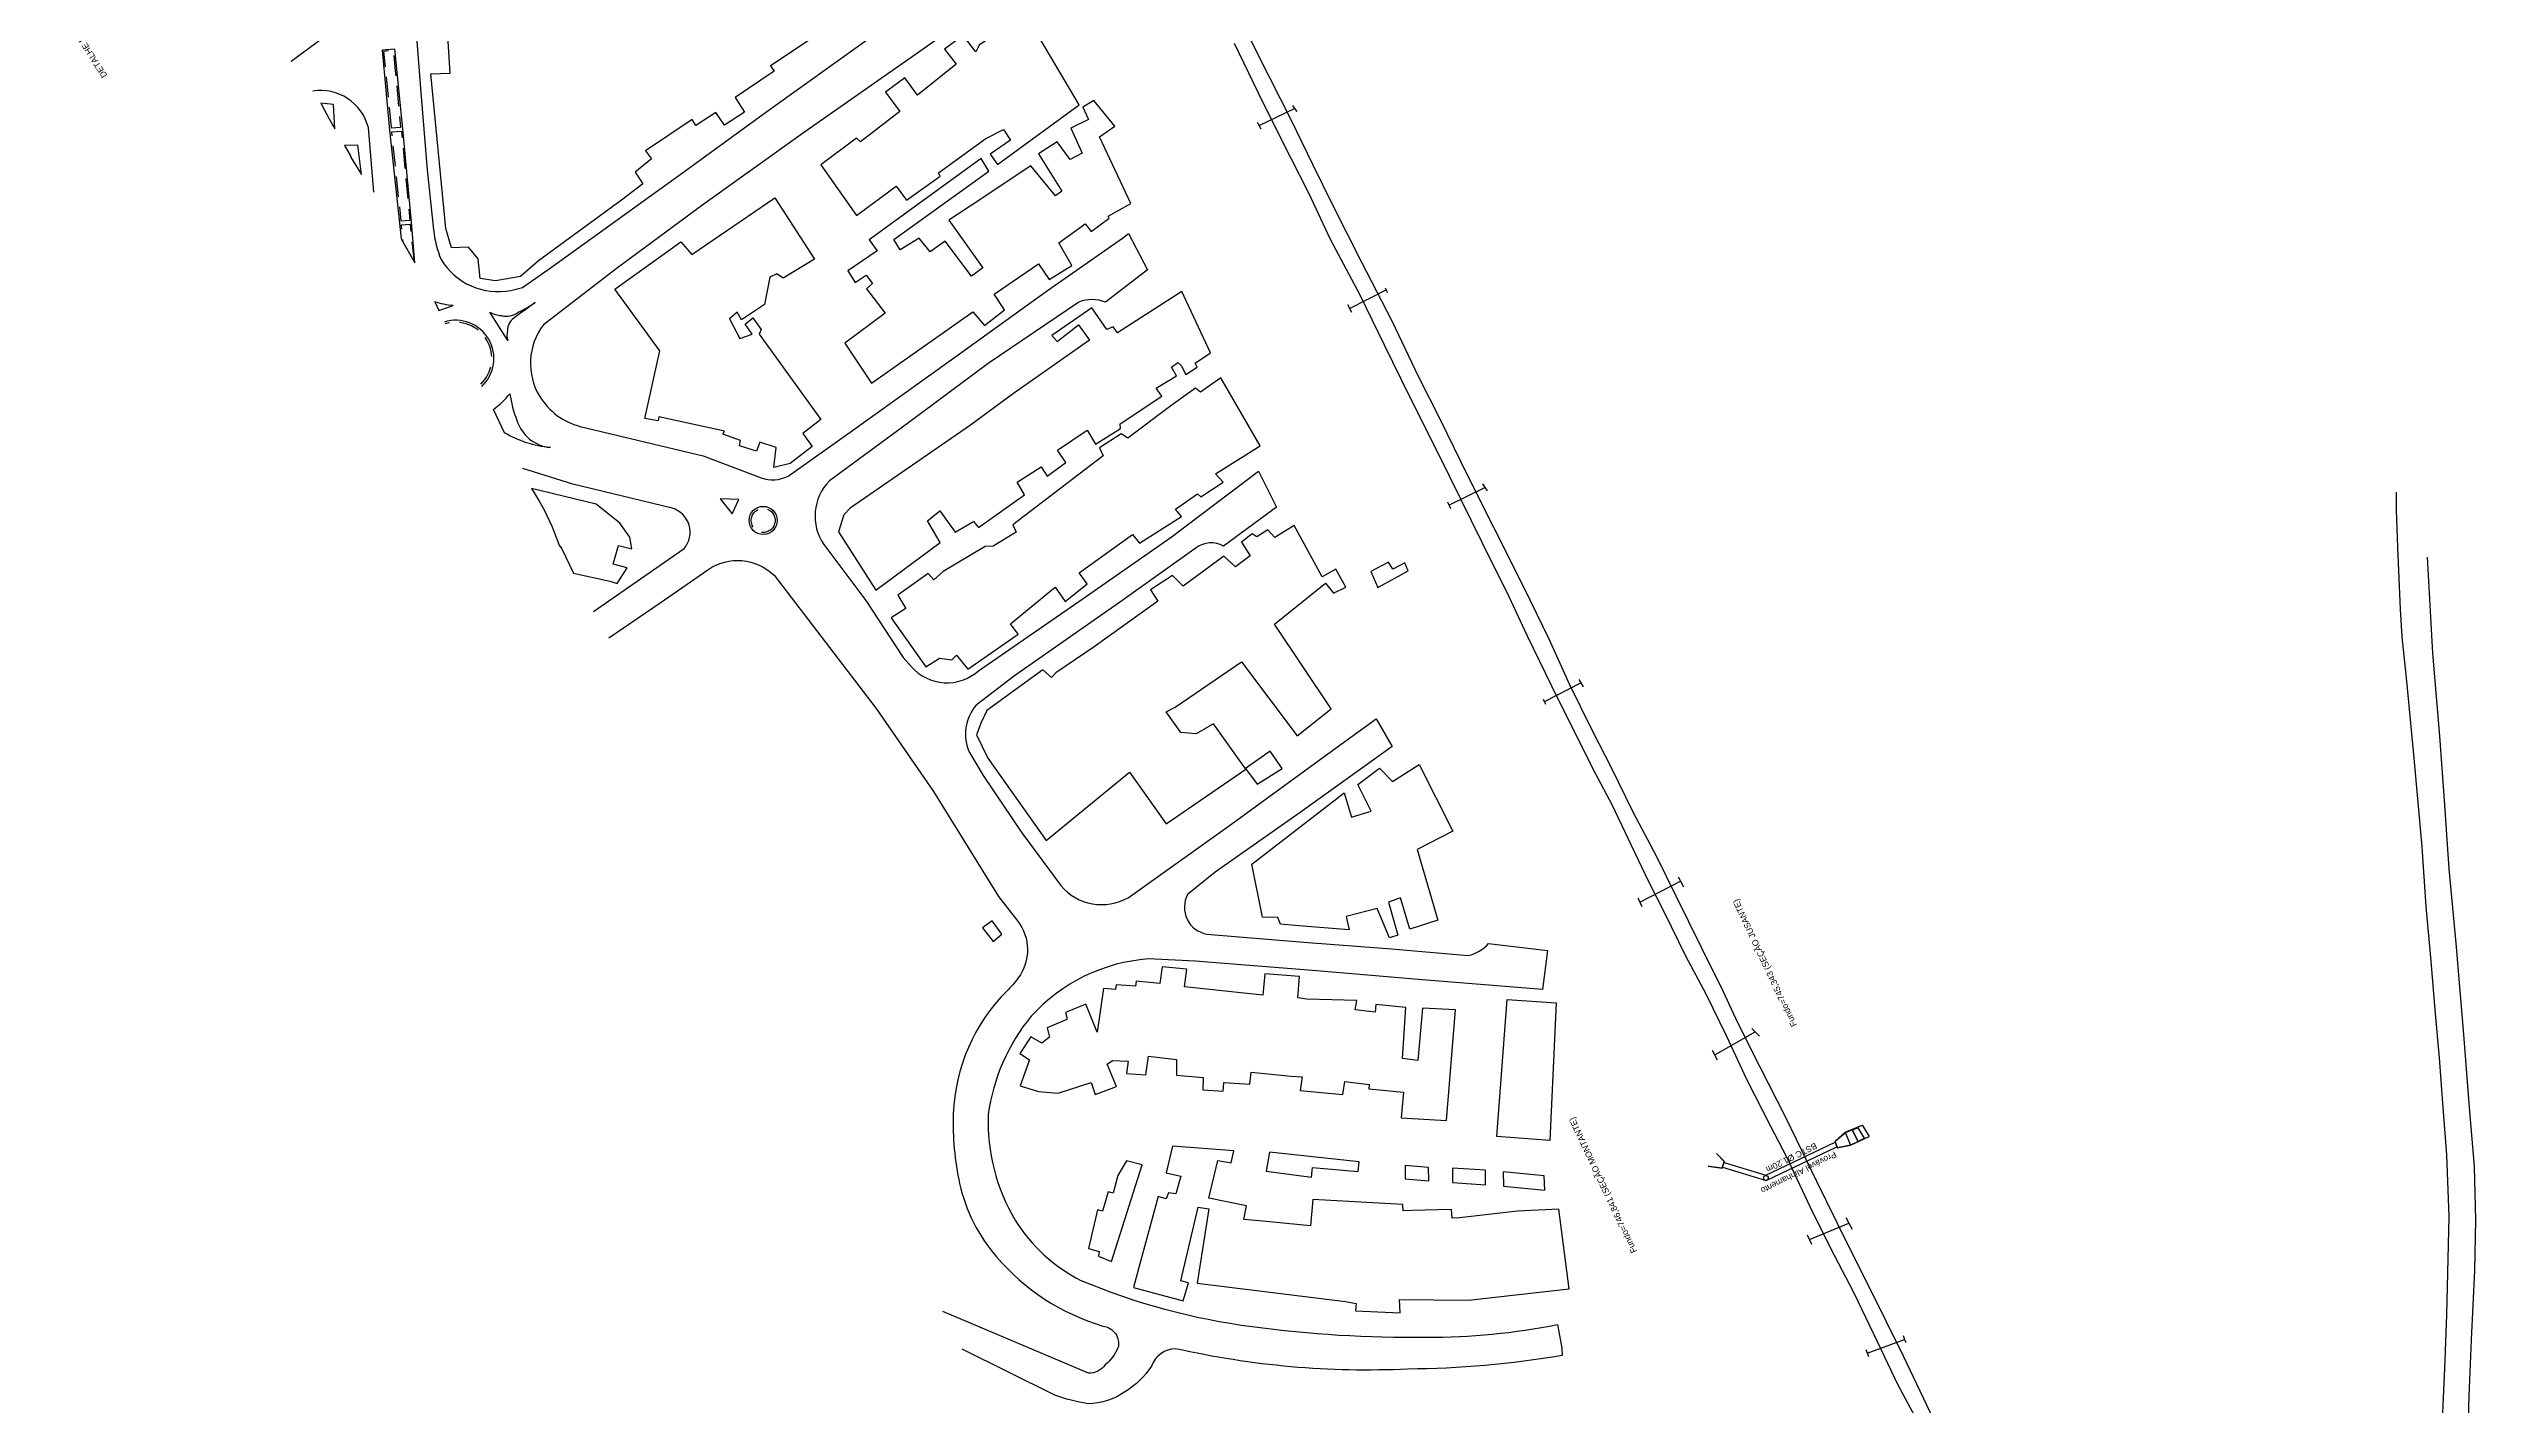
# Model space of a CAD drawing. Header units: metres. Extents: x 320405 to 332543, y 7395686 to 7410003.
# Drawn here: x 321946 to 322540, y 7402089 to 7402422 of the extents above; entities that cross this region are included whole.
import ezdxf

# ---------------------------------------------------------------- set-up
doc = ezdxf.new("R2010")
doc.units = ezdxf.units.M
doc.header["$LTSCALE"] = 10
doc.header["$MEASUREMENT"] = 0
for name, pattern in [('CONTINUO', [0]), ('DASHED', [0.75, 0.5, -0.25]), ('TRACEJADO', [8.7, 8, -0.7])]:
    doc.linetypes.add(name, pattern=pattern)
for name, color, linetype in [('ALA', 45, 'Continuous'), ('CANALETA', 151, 'Continuous'), ('Canteiro', 45, 'DASHED'), ('DETALHES', 45, 'Continuous'), ('Edificações', 30, 'Continuous'), ('GALERIA', 45, 'Continuous'), ('Linha Férrea', 20, 'Continuous'), ('Portico', 45, 'Continuous'), ('TUBO', 45, 'Continuous'), ('Vias Primárias', 230, 'Continuous')]:
    doc.layers.add(name, color=color, linetype=linetype)
doc.styles.add('ARIAL', font='arial.ttf')

msp = doc.modelspace()

# ---------------------------------------------------------------- linework, layer by layer
at = {"layer": 'ALA', "linetype": 'CONTINUO'}
for points in [[(322383.06, 7402154.14, 746.52), (322385.52, 7402156.32, 743.92)], [(322383.06, 7402154.14, 746.52), (322383.1, 7402154.14, 743.81), (322385.59, 7402156.23, 742.81)], [(322383.58, 7402152.53, 746.56), (322383.06, 7402154.14, 746.52)], [(322383.64, 7402152.58, 744.01), (322383.1, 7402154.14, 743.81)], [(322385.52, 7402156.32, 743.92), (322389.69, 7402158.02, 743.02), (322389.75, 7402157.99, 742.02)], [(322386.88, 7402153.12, 744.28), (322391.4, 7402155.26, 742.95), (322391.4, 7402155.31, 741.95)], [(322355.44, 7402147.5, 748.32), (322352.38, 7402147.92, 748.03), (322352.05, 7402148.01, 746.98), (322355.41, 7402147.53, 746.72), (322355.96, 7402149.14, 747.15), (322354.05, 7402151.09, 747.18), (322354.03, 7402151.13, 748.05), (322356.03, 7402149.17, 748.3)], [(322355.44, 7402147.5, 748.32), (322356.03, 7402149.17, 748.3)], [(322383.58, 7402152.53, 746.56), (322383.64, 7402152.58, 744.01), (322386.85, 7402153.24, 743.3)], [(322383.58, 7402152.53, 746.56), (322386.88, 7402153.12, 744.28)]]:
    msp.add_polyline3d(points, dxfattribs=at)
msp.add_circle((322366.15, 7402145.13), 0.588, dxfattribs=at)
at = {"layer": 'CANALETA', "linetype": 'CONTINUO'}
for points in [[(322385.59, 7402156.23, 742.81), (322385.63, 7402156.24, 742.32), (322387.27, 7402156.89, 742.71), (322387.31, 7402156.87, 742.51), (322388.63, 7402157.43, 742.02)], [(322386.85, 7402153.24, 743.3), (322385.59, 7402156.23, 742.81)], [(322386.88, 7402153.27, 742.9), (322385.63, 7402156.24, 742.32)], [(322386.85, 7402153.24, 743.3), (322386.88, 7402153.27, 742.9), (322388.72, 7402154.03, 742.63), (322388.74, 7402154.05, 742.43), (322390.21, 7402154.85, 741.95)], [(322388.72, 7402154.03, 742.63), (322387.27, 7402156.89, 742.71)], [(322388.74, 7402154.05, 742.43), (322387.31, 7402156.87, 742.51)], [(322388.63, 7402157.43, 742.02), (322390.21, 7402154.85, 741.95)], [(322389.75, 7402157.99, 0), (322391.4, 7402155.31, 0)]]:
    msp.add_polyline3d(points, dxfattribs=at)
at = {"layer": 'Canteiro', "flags": 128}
for points in [[(322029.69, 7402402.13), (322032.06, 7402402.32), (322030.79, 7402416.07), (322030.34, 7402421.06), (322027.81, 7402420.86)], [(322032.06, 7402379.35), (322034.36, 7402379.57), (322032.29, 7402401.24), (322029.76, 7402401.08)], [(322035.39, 7402369.31), (322034.43, 7402378.5), (322032.16, 7402378.32), (322032.55, 7402374.21)]]:
    msp.add_lwpolyline(points, close=True, dxfattribs=at)
at = {"layer": 'Canteiro'}
msp.add_circle((322120.74, 7402306.06), 2.94, dxfattribs=at)
msp.add_arc((322045.52, 7402345.74), 8.8, 313.82432, 107.04719, dxfattribs=at)
at = {"layer": 'Edificações'}
for points in [[(322184.95, 7402429.97), (322173.58, 7402422.36), (322172.79, 7402420.72), (322169.68, 7402424.71), (322165.14, 7402421.36), (322167.99, 7402417.71), (322158.54, 7402410.13), (322155.39, 7402414.39), (322150.65, 7402410.87), (322154.2, 7402406.13), (322144.52, 7402398.71), (322143.57, 7402399.62), (322134.87, 7402393.08), (322143.57, 7402380.7), (322153.25, 7402387.9), (322155.79, 7402384.4), (322164.07, 7402390.34), (322163.63, 7402391.16), (322175.26, 7402399.51), (322179.58, 7402401.71), (322181.23, 7402399.1), (322176.28, 7402395.71), (322178.1, 7402393.13), (322198.04, 7402407.78)], [(322147.25, 7402339.63), (322172.07, 7402357.09), (322174.89, 7402353.78), (322179.77, 7402357.59), (322177.28, 7402361.43), (322188.12, 7402368.82), (322190.75, 7402365), (322196.27, 7402368.46), (322193.08, 7402373.97), (322199.54, 7402378.67), (322200.99, 7402376.75), (322205.4, 7402380.01), (322205.17, 7402380.52), (322210.72, 7402383.59), (322203.08, 7402399.91), (322206.84, 7402402.59), (322201.7, 7402408.84), (322198.97, 7402407.18), (322200.39, 7402404.17), (322196.03, 7402402.03), (322198.77, 7402395.98), (322195.84, 7402394.36), (322192.67, 7402398.75), (322188.08, 7402395.77), (322193.86, 7402386.63), (322192.27, 7402385.48), (322186.22, 7402392.88), (322171.41, 7402382.99), (322166.18, 7402379.58), (322174.48, 7402367.9), (322171.73, 7402365.88), (322165.29, 7402374.38), (322161.63, 7402371.83), (322158.88, 7402375.13), (322154.27, 7402372.27), (322152.75, 7402374.82), (322175.95, 7402391.57), (322174.12, 7402394.67), (322146.67, 7402374.75), (322148.65, 7402372.03), (322141.46, 7402367.14), (322143.28, 7402364.3), (322145.94, 7402366.06), (322147.49, 7402364.06), (322146.04, 7402362.74), (322150.57, 7402356.76), (322140.69, 7402349.42)], [(322230.23, 7402347.04), (322223.16, 7402362.05), (322207.46, 7402351.97), (322206.37, 7402353.43), (322204.81, 7402352.75), (322201.17, 7402358.1), (322191.35, 7402351.34), (322192.65, 7402349.89), (322197.9, 7402353.89), (322200.6, 7402350.2), (322182.04, 7402337.16), (322171.49, 7402329.36), (322142.01, 7402309.08), (322140.44, 7402307.46), (322139.2, 7402303.26), (322148.29, 7402289.02), (322164.02, 7402300.64), (322160.93, 7402305.98), (322163.97, 7402308.39), (322167.7, 7402303.15), (322172.21, 7402305.83), (322173.47, 7402304.31), (322184.66, 7402312.35), (322182.93, 7402315.39), (322188.75, 7402319.16), (322190.22, 7402316.86), (322194.85, 7402320.23), (322192.8, 7402323.27), (322200.05, 7402328.15), (322202.1, 7402324.69), (322208.19, 7402328.57), (322208.09, 7402329.73), (322218.33, 7402336.51), (322216.91, 7402338.44), (322221.9, 7402341.43), (322220.69, 7402343.58), (322222.21, 7402344.73), (322223, 7402343.95), (322224.21, 7402341.8), (322226.99, 7402343.53), (322226.46, 7402344.53)], [(322242.39, 7402324.3), (322232.77, 7402340.96), (322227.74, 7402337.42), (322226.54, 7402338.45), (322220.53, 7402334.09), (322209.97, 7402326.21), (322208.38, 7402327.29), (322203.08, 7402323.85), (322203.95, 7402321.89), (322181.86, 7402304.99), (322182.63, 7402303.17), (322177, 7402299.74), (322175.03, 7402299.68), (322164.8, 7402293.55), (322162.51, 7402291.53), (322161.09, 7402293.06), (322153.71, 7402287.75), (322155.68, 7402284.53), (322152.07, 7402282.24), (322160.54, 7402270.21), (322163.93, 7402272.34), (322166.93, 7402271.9), (322168.08, 7402273.05), (322170.81, 7402269.66), (322183.17, 7402278.23), (322181.3, 7402280.71), (322190.9, 7402288.65), (322192.23, 7402289.71), (322194.66, 7402286.24), (322200.07, 7402290.54), (322198.08, 7402293.19), (322211.11, 7402302.62), (322212.84, 7402300.48), (322223.12, 7402306.99), (322221.69, 7402308.82), (322227.06, 7402312.54), (322227.83, 7402311.81), (322233.3, 7402315.45), (322231.46, 7402317.47)], [(322074.31, 7402293.15), (322083.24, 7402291.18), (322085, 7402290.64), (322087.45, 7402294.49), (322084.01, 7402295.35), (322085.3, 7402299.88), (322088.56, 7402299.09), (322088.09, 7402301.97), (322085.62, 7402305.38), (322079.9, 7402310.02), (322064.04, 7402313.9), (322065.81, 7402310.93), (322067.12, 7402308.64), (322069.12, 7402304.47), (322070.81, 7402300.03), (322071.49, 7402299.08)], [(322210.4, 7402244.45), (322219.35, 7402231.83), (322238.87, 7402245.16), (322230.92, 7402256.3), (322226.72, 7402253.79), (322222.95, 7402254.15), (322219.39, 7402259.2), (322221.53, 7402260.32), (322237.83, 7402271.42), (322251.41, 7402253.37), (322259.76, 7402259.95), (322245.91, 7402280.65), (322258.4, 7402290.73), (322260.33, 7402288.27), (322263.33, 7402289.69), (322260.87, 7402294.14), (322257.58, 7402292.27), (322250.71, 7402304.8), (322245.96, 7402301.85), (322244.26, 7402303.76), (322241.57, 7402302.03), (322240.39, 7402302.8), (322237.78, 7402300.74), (322239.95, 7402297.43), (322236.33, 7402294.66), (322233.49, 7402297.27), (322223.5, 7402289.97), (322220.91, 7402292.59), (322215.54, 7402289.06), (322217.34, 7402286.29), (322201.75, 7402275.12), (322192.36, 7402268.73), (322191.29, 7402267.6), (322189.15, 7402269.49), (322175.46, 7402259.53), (322174.1, 7402256.57), (322172.97, 7402253.55), (322175.76, 7402247.87), (322189.98, 7402227.73)], [(322244.82, 7402249.55), (322238.75, 7402245.33), (322241.67, 7402241.5), (322247.73, 7402245.37)], [(322285.89, 7402208.26), (322278.97, 7402206.01), (322276.72, 7402213.71), (322273.76, 7402212.61), (322276.09, 7402204.51), (322274.02, 7402203.88), (322271.01, 7402211.11), (322263.45, 7402209.09), (322264.16, 7402205.85), (322251.83, 7402206.84), (322247.32, 7402207.28), (322246.72, 7402208.9), (322242.92, 7402208.98), (322240.31, 7402221.95), (322262.94, 7402239.4), (322264.72, 7402233.44), (322269.56, 7402234.87), (322266.28, 7402241.43), (322271.59, 7402245.42), (322274.79, 7402242.18), (322281.32, 7402246.31), (322289.55, 7402230.01), (322280.76, 7402225.54)], [(322287.96, 7402159.15), (322290.14, 7402186.27), (322282.09, 7402186.66), (322280.98, 7402173.89), (322277.21, 7402174.33), (322277.99, 7402186.87), (322270.68, 7402187.62), (322270.51, 7402185.74), (322265.65, 7402186.31), (322265.99, 7402188.55), (322253.79, 7402188.9), (322251.56, 7402189.21), (322251.96, 7402194.44), (322243.52, 7402195.06), (322243.03, 7402189.83), (322223.83, 7402191.92), (322224.41, 7402196.26), (322218.37, 7402196.84), (322217.79, 7402192.72), (322212.06, 7402193.29), (322211.88, 7402192.09), (322207.09, 7402192.41), (322206.99, 7402191.29), (322204.01, 7402191.47), (322202.45, 7402180.78), (322199.7, 7402187.7), (322194.73, 7402185.62), (322195.03, 7402184.42), (322195.08, 7402183.88), (322190.28, 7402181.89), (322190.81, 7402179.62), (322188.95, 7402178.11), (322186.24, 7402179.7), (322183.57, 7402175.58), (322185.88, 7402174.06), (322183.66, 7402167.67), (322188.14, 7402166.25), (322192.94, 7402165.9), (322201.03, 7402168.46), (322202, 7402165.58), (322207.21, 7402167.51), (322204.96, 7402172.98), (322206.26, 7402173.87), (322210.03, 7402173.74), (322209.68, 7402170.73), (322214.39, 7402170.33), (322215.07, 7402174.91), (322221.93, 7402174.15), (322221.9, 7402170.26), (322228.46, 7402169.69), (322228.32, 7402166.67), (322233.3, 7402166.35), (322233.49, 7402168.49), (322239.83, 7402168.08), (322240.14, 7402170.98), (322249.98, 7402170.08), (322252.66, 7402169.84), (322252.12, 7402166.54), (322262.63, 7402165.54), (322263.09, 7402168.75), (322269.03, 7402167.98), (322268.98, 7402166.9), (322277.46, 7402166.13), (322276.88, 7402159.83)], [(322206.01, 7402124.69), (322213.52, 7402148.3), (322209.64, 7402149.28), (322207.54, 7402145.69), (322206.37, 7402141.4), (322205.18, 7402141.73), (322203.76, 7402137.03), (322202.6, 7402137.36), (322200.33, 7402127.88), (322202.99, 7402127.11), (322202.77, 7402125.95)], [(322235.91, 7402151.8), (322220.89, 7402152.92), (322219.33, 7402146.4), (322222.93, 7402145.58), (322221.76, 7402141.21), (322219.91, 7402141.5), (322219.38, 7402140.04), (322217.43, 7402140.58), (322212.95, 7402124.13), (322211.35, 7402118.29), (322223.55, 7402115.08), (322224.82, 7402119.47), (322222.92, 7402119.95), (322227.21, 7402137.98), (322229.83, 7402137.55), (322226.96, 7402119.36), (322263.28, 7402114.88), (322265.86, 7402114.41), (322265.7, 7402112.62), (322276.64, 7402112.15), (322276.49, 7402115.35), (322293.37, 7402115.19), (322318.03, 7402118.01), (322315.45, 7402137.47), (322305.37, 7402137.03), (322291.17, 7402135.39), (322289.35, 7402135.27), (322289.22, 7402137.4), (322279.47, 7402137.15), (322277.4, 7402137.06), (322277.31, 7402138.65), (322255.24, 7402139.83), (322254.68, 7402133.44), (322242.12, 7402134.6), (322238.41, 7402134.96), (322239.02, 7402138.31), (322229.8, 7402140.21), (322231.99, 7402149.36), (322235.25, 7402148.8)], [(322266.61, 7402149.09), (322244.64, 7402151.45), (322243.86, 7402146.79), (322254.92, 7402145.31), (322255.18, 7402147.66), (322266.37, 7402146.71)]]:
    msp.add_lwpolyline(points, close=True, dxfattribs=at)
for points in [[(322132.45, 7402423.89), (322122.51, 7402417.29), (322123.42, 7402416.04), (322113.91, 7402409.54), (322116.17, 7402405.95), (322111.27, 7402402.82), (322109.17, 7402405.88), (322104.28, 7402402.71), (322103.37, 7402404.16), (322091.97, 7402396.52), (322093.42, 7402394.59), (322089.44, 7402391.31), (322091.32, 7402388.42), (322086.1, 7402384.44), (322065.77, 7402369.6), (322061.36, 7402365.72), (322055.19, 7402364.72), (322051.46, 7402365.3), (322050.98, 7402370.08), (322048.64, 7402372.96), (322044.44, 7402372.81), (322043.05, 7402377.54), (322039.37, 7402415.32), (322044.11, 7402415.56), (322043.45, 7402425.88)], [(322015.89, 7402401.9), (322015.59, 7402407.83), (322012.49, 7402408.22), (322013.25, 7402406.76), (322014.55, 7402404.32), (322015.89, 7402401.9)], [(322022.46, 7402390.72), (322021.56, 7402397.87), (322018.31, 7402397.84), (322019.75, 7402395.28), (322019.75, 7402395.01), (322022.46, 7402390.72)], [(322091.78, 7402330.97), (322095.41, 7402347.54), (322084.41, 7402362.64), (322100.62, 7402374.27), (322103.24, 7402371.11), (322123.62, 7402385.05), (322133.29, 7402369.98), (322125.66, 7402365.33), (322124.05, 7402366.41), (322122.38, 7402365.57), (322121.07, 7402358.89), (322115.47, 7402355.15), (322114.39, 7402357.03), (322112.48, 7402355.43), (322114.99, 7402350.55), (322118.02, 7402351.62), (322116.3, 7402354.12), (322118.2, 7402355.61), (322120.23, 7402352.81), (322119.75, 7402351.68), (322134.88, 7402330.74), (322130.48, 7402327.31), (322132.71, 7402324.13), (322127.35, 7402320.03), (322123.37, 7402319), (322123.92, 7402323.87), (322119.94, 7402325.2), (322119.1, 7402323.03), (322114.95, 7402324.35), (322115.19, 7402325.62), (322110.84, 7402327.2), (322111.25, 7402327.92), (322095.21, 7402331.41), (322095.02, 7402330.42), (322091.78, 7402330.97)], [(322278.6, 7402293.75), (322277.8, 7402295.67), (322274.86, 7402294.09), (322273.78, 7402295.84), (322269.43, 7402293.58), (322271.18, 7402289.68), (322278.6, 7402293.75)], [(322176.8, 7402208.04), (322174.41, 7402206.31), (322177.06, 7402202.99), (322179.18, 7402204.78), (322176.8, 7402208.04)], [(322313.25, 7402154.26), (322300.28, 7402155.27), (322302.85, 7402188.82), (322314.8, 7402187.95), (322313.25, 7402154.26)], [(322283.58, 7402147.72), (322277.87, 7402148.18), (322277.87, 7402144.95), (322283.65, 7402144.43), (322283.58, 7402147.72)], [(322297.49, 7402147.07), (322289.43, 7402147.53), (322289.46, 7402144.01), (322297.52, 7402143.45), (322297.49, 7402147.07)], [(322301.81, 7402146.59), (322301.92, 7402143.08), (322312.04, 7402142.15), (322311.89, 7402145.61), (322301.81, 7402146.59)]]:
    msp.add_lwpolyline(points, dxfattribs=at)
at = {"layer": 'Linha Férrea', "flags": 128}
for points in [[(322236.01, 7402422.84), (322241.88, 7402410.73), (322247.68, 7402399.06), (322254.22, 7402386.25), (322259.51, 7402374.93), (322266.68, 7402361.46), (322272.71, 7402349), (322278.82, 7402336.54), (322285.83, 7402322.64), (322291.44, 7402311.31), (322296.65, 7402300.77), (322303.27, 7402287.46), (322307.73, 7402277.78), (322313.69, 7402265.6), (322318.97, 7402254.86), (322324.42, 7402244.06), (322328.42, 7402236.49), (322333.16, 7402226.58), (322337.39, 7402217.65), (322341.26, 7402210.17), (322346.43, 7402199.48), (322351.45, 7402190.23), (322356.5, 7402179.85), (322361.36, 7402169.27), (322367.31, 7402157.84), (322371.23, 7402150.15), (322376.87, 7402138.17), (322381.88, 7402128.1), (322387.68, 7402116.98), (322393.44, 7402104.95), (322398.37, 7402094.65), (322404.99, 7402082.35)], [(322238.87, 7402425.95), (322244.67, 7402414.43), (322249.91, 7402404.2), (322255.24, 7402393.12), (322260.1, 7402383.29), (322267.07, 7402369.46), (322274.59, 7402354.89), (322281.06, 7402341.37), (322286.42, 7402330.72), (322293, 7402317.21), (322299.47, 7402304.4), (322306.83, 7402289.82), (322312.98, 7402277.09), (322318, 7402266.05), (322323.64, 7402254.68), (322328.38, 7402245.44), (322333.59, 7402234.75), (322339.27, 7402223.94), (322344.12, 7402214.19), (322350.31, 7402201.65), (322355.64, 7402190.92), (322359.21, 7402183.16), (322364.57, 7402172.47), (322371.04, 7402159.81), (322378.52, 7402144.38), (322385.92, 7402129.22), (322391.33, 7402118.6), (322399.71, 7402101.56), (322407.86, 7402084.48)]]:
    msp.add_lwpolyline(points, dxfattribs=at)
at = {"layer": 'Portico'}
for points in [[(322241.66, 7402403.54), (322242.53, 7402401.86)], [(322242.1, 7402402.7), (322250.8, 7402406.86)], [(322250.27, 7402407.64), (322250.8, 7402406.86), (322251.31, 7402406.11)], [(322264.25, 7402357.96), (322273.21, 7402362.48)], [(322272.97, 7402362.99), (322273.21, 7402362.48), (322273.49, 7402361.87)], [(322263.78, 7402358.88), (322264.72, 7402357.03)], [(322288.57, 7402309.79), (322297.36, 7402314.11)], [(322296.78, 7402315.01), (322297.36, 7402314.11), (322297.89, 7402313.29)], [(322288.19, 7402310.6), (322288.96, 7402308.98)], [(322311.94, 7402261.71), (322320.84, 7402266.31)], [(322320.38, 7402267.13), (322320.84, 7402266.31), (322321.41, 7402265.3)], [(322311.64, 7402262.32), (322312.23, 7402261.11)], [(322344.68, 7402218.82), (322345.26, 7402217.73), (322345.94, 7402216.42)], [(322334.84, 7402213.7), (322335.78, 7402211.56)], [(322335.31, 7402212.63), (322345.26, 7402217.73)], [(322353.61, 7402175.23), (322363.53, 7402180.92)], [(322362.74, 7402181.71), (322363.53, 7402180.92), (322364.59, 7402179.87)], [(322352.98, 7402176.39), (322354.25, 7402174.07)], [(322376.27, 7402131.21), (322377.34, 7402128.91)], [(322376.8, 7402130.06), (322386.43, 7402134.04)], [(322385.68, 7402135.43), (322386.43, 7402134.04), (322387.22, 7402132.57)], [(322399.7, 7402106.54), (322400.07, 7402105.63), (322400.4, 7402104.83)], [(322390.58, 7402103.11), (322391.28, 7402101.4)], [(322390.93, 7402102.25), (322400.07, 7402105.63)]]:
    msp.add_lwpolyline(points, dxfattribs=at)
at = {"layer": 'TUBO', "linetype": 'TRACEJADO', "flags": 128}
for points in [[(322355.92, 7402148.87), (322366.1, 7402145.77), (322383.13, 7402153.91)], [(322355.53, 7402147.74), (322366.2, 7402144.49), (322383.51, 7402152.76)]]:
    msp.add_lwpolyline(points, dxfattribs=at)
at = {"layer": 'Vias Primárias'}
for points in [[(322178.76, 7402434.78), (322158.84, 7402420.65), (322130.58, 7402400.89), (322106, 7402383.27), (322084.79, 7402367.63), (322066.95, 7402353.95, 0.306359), (322066.04, 7402336.41, 0.194495), (322075.94, 7402329.07), (322106.04, 7402321.84), (322120.22, 7402316.52, 0.212054), (322126.82, 7402316.91), (322140.85, 7402326.85), (322167.31, 7402345.81), (322190.3, 7402362.31), (322208.71, 7402375.18), (322210.18, 7402376.26), (322214.82, 7402367.37), (322204.53, 7402359.44, 0.197127), (322198, 7402359.51), (322175.83, 7402344.49), (322156.42, 7402330), (322137, 7402315.78, 0.362348), (322135.61, 7402300.13), (322145.9, 7402286.47), (322155.02, 7402272.54), (322157.03, 7402270.25, 0.415944), (322173.41, 7402269.25), (322199.04, 7402286.95), (322220.58, 7402302), (322242, 7402318.11), (322246.36, 7402309.34), (322233.39, 7402299.72, 0.309505), (322226.68, 7402299.33), (322208.5, 7402286.41), (322182.21, 7402268.06), (322172.88, 7402260.86, 0.290213), (322171.22, 7402249.25), (322174.61, 7402243.62), (322184.07, 7402229.61), (322193.59, 7402216.69, 0.360855), (322210.09, 7402213.72), (322235.42, 7402231.77), (322259.8, 7402249.6), (322270.79, 7402257.53), (322274.71, 7402250.69), (322252.13, 7402234.6), (322231.32, 7402219.96), (322224.62, 7402214.5, 0.510045), (322229.34, 7402204.79), (322253.06, 7402202.85), (322274.48, 7402201.18), (322293.27, 7402199.54, 0.155199), (322298.24, 7402202.48), (322312.67, 7402200.76), (322311.48, 7402191.29), (322282.09, 7402193.64), (322255.14, 7402195.94), (322226.48, 7402198.22), (322214.98, 7402198.72, 0.192318), (322186.36, 7402184.74, 0.140085), (322175.83, 7402160.63, 0.146299), (322182.42, 7402134.82, 0.13741), (322198.47, 7402120.05, 0.066663), (322240.39, 7402108.76, 0.036458), (322283.03, 7402106.16, 0.051259), (322315.17, 7402109.28), (322316.16, 7402103.44), (322316.29, 7402101.67, -0.039968), (322278.5, 7402098.34, -0.067424), (322221.67, 7402103.34, 0.312572), (322215.8, 7402099.07, -0.108123), (322209.38, 7402092.85, -0.151327), (322200.2, 7402089.88, -0.043722), (322192.08, 7402091.98), (322169.43, 7402103.22)], [(322005.19, 7402418.44), (322015.74, 7402426.24, 0.084533)], [(322035.9, 7402424.43), (322036.87, 7402411.76), (322038.49, 7402391.9), (322040.07, 7402377.18, 0.07074), (322041.9, 7402369.94, 0.31655), (322058.98, 7402362.37), (322061.87, 7402363.06), (322068.91, 7402368.04), (322101.03, 7402391.13), (322122.23, 7402406.54), (322145.99, 7402423.56)], [(322025.41, 7402386.4), (322024.12, 7402402.22, 0.386301), (322010.5, 7402411.13, 2.104957)], [(322058.28, 7402350.06), (322053.83, 7402356.99, 0.086611), (322056.68, 7402356.18, 0.213971), (322060.8, 7402356.99, 0.040057), (322064.92, 7402359.4, 0.000423), (322059.69, 7402355.55, 0.239835), (322058.13, 7402352.62, 0.131239), (322058.28, 7402350.06, 2.218788)], [(322079.21, 7402283.76), (322101.38, 7402299.2, 0.551393), (322098.46, 7402309.03), (322074.12, 7402314.94), (322061.94, 7402318.73)], [(322082.94, 7402277.33), (322095.56, 7402285.88), (322107.19, 7402293.98, -0.359431), (322123.42, 7402292.64), (322148.35, 7402260.04), (322162.45, 7402239.72), (322178.37, 7402214), (322183, 7402208.03, -0.337295), (322183.14, 7402194.07, -0.036215), (322180.37, 7402190.87, 0.18925), (322167.27, 7402160.83, 0.064029), (322168.82, 7402143.73, 0.124586), (322177.82, 7402125.86, 0.145214), (322203.88, 7402108.88, -0.454089), (322207.57, 7402103.54, -0.113002), (322204.45, 7402099.36, -0.24462), (322200.33, 7402097.33), (322164.72, 7402112.45)]]:
    msp.add_lwpolyline(points, format="xyb", dxfattribs=at)
msp.add_lwpolyline([(322035.52, 7402369.08), (322034.69, 7402379.04), (322032.52, 7402401.94), (322030.61, 7402421.4), (322027.53, 7402421.17), (322029.3, 7402401.54), (322031.72, 7402378.83), (322032.1, 7402374.97)], close=True, dxfattribs=at)
for points in [[(322041.39, 7402357.46), (322044.86, 7402358.63, -0.052563), (322040.36, 7402359.55)], [(322054.7, 7402333.21, 0.069668), (322058.71, 7402337.07, 0.049294), (322060.46, 7402330.49, 0.292886), (322068.65, 7402323.87, -0.106947), (322057.39, 7402327.51)]]:
    msp.add_lwpolyline(points, format="xyb", close=True, dxfattribs=at)
for points in [[(322113.13, 7402307.69), (322114.76, 7402311.17), (322110.25, 7402311.31), (322113.13, 7402307.69)], [(322531.65, 7402084.1), (322532.32, 7402098.4), (322532.78, 7402111.63), (322533.36, 7402135.72), (322532.82, 7402150.75), (322531.84, 7402163.42), (322531.01, 7402174.55), (322529.98, 7402186.24), (322529, 7402198.18), (322527.71, 7402211.53), (322526.78, 7402226.16), (322524.77, 7402247.85), (322523.02, 7402266.75), (322521.89, 7402277.53), (322521.42, 7402284.34), (322520.81, 7402299.47), (322520.5, 7402308.54), (322520.48, 7402313.01)], [(322527.99, 7402297.1), (322529.27, 7402273.55), (322530.97, 7402253.24), (322532.12, 7402237.58), (322533.28, 7402220.76), (322534.98, 7402202.63), (322536.88, 7402180.26), (322538.3, 7402162.39), (322539.48, 7402147.9), (322539.8, 7402134.9), (322539.58, 7402122.45), (322538.79, 7402105.53), (322538.19, 7402091.78), (322537.8, 7402077.88)]]:
    msp.add_lwpolyline(points, dxfattribs=at)
msp.add_circle((322120.74, 7402306.06), 3.44, dxfattribs=at)
msp.add_arc((322045.5, 7402345.7), 9.34, 313.02912, 107.29901, dxfattribs=at)

# ---------------------------------------------------------------- texts
at = {"layer": 'DETALHES', "style": 'ARIAL'}
msp.add_text('DETALHE PI (S/ ESCALA)', height=1.5, rotation=122.27192, dxfattribs=at).set_placement((321960.27, 7402414.98))
at = {"layer": 'GALERIA', "style": 'ARIAL'}
for s, rotation, p in [('Fundo=745,343 (SEÇÃO JUSANTE)', 115, (322373.78, 7402182.56)), ('Fundo=746,841 (SEÇÃO MONTANTE)', 115, (322334.63, 7402127.18)), ('BSTC Ø1,20m', 206.52613, (322378.16, 7402153.81)), ('Provável Alinhamento', 206.52613, (322382.94, 7402151.67))]:
    msp.add_text(s, height=1.5, rotation=rotation, dxfattribs=at).set_placement(p)

doc.saveas('drawing.dxf')
